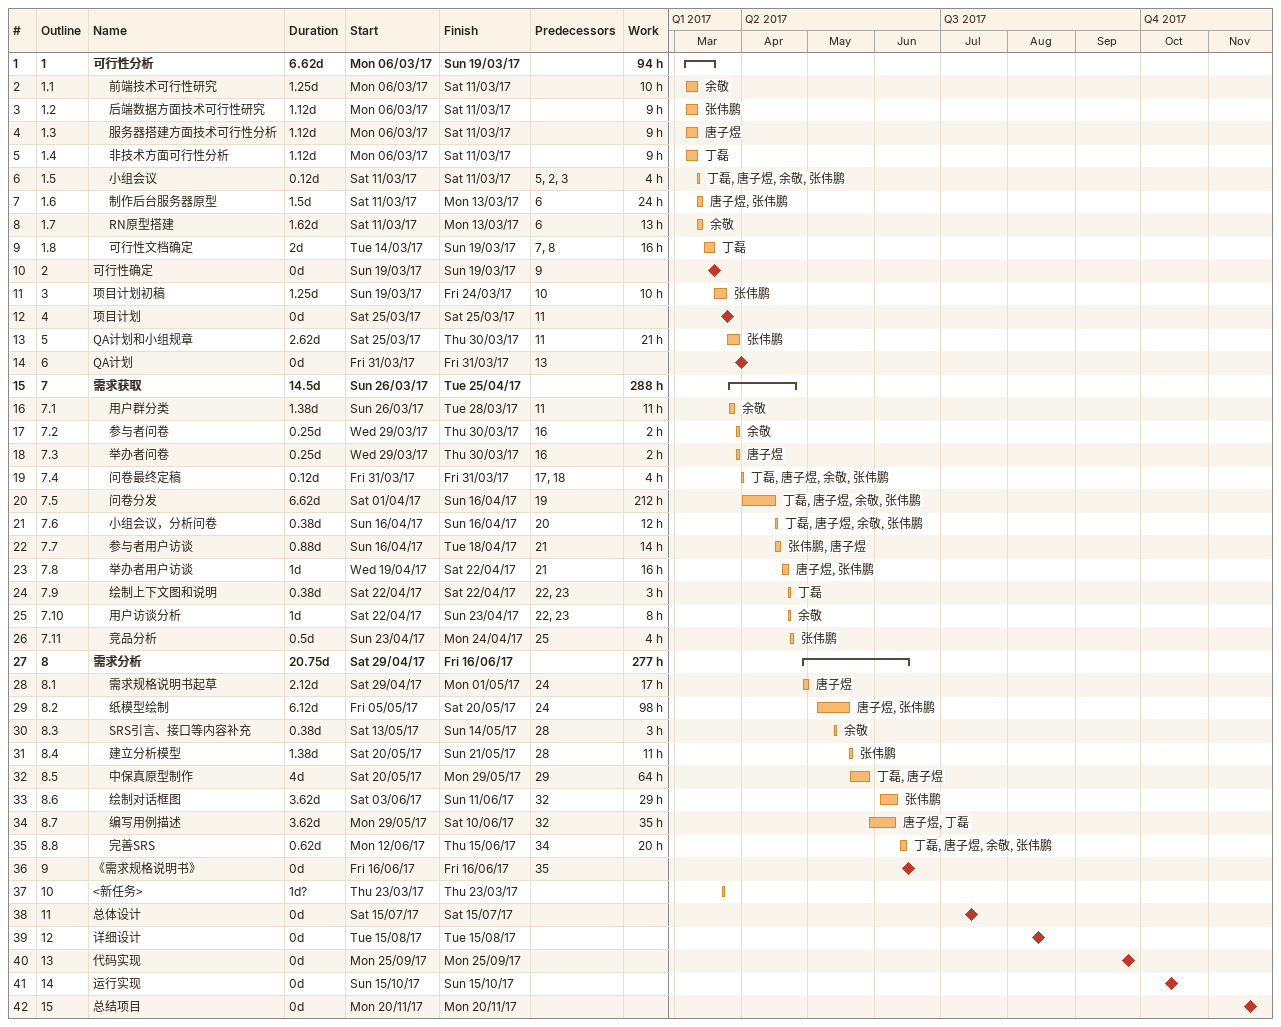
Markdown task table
| ID | WBS | Task | Duration | Start | Finish | Predecessors | Resources | Work (h) |
|---|---|---|---|---|---|---|---|---|
| 1 | 1 | **可行性分析** | 6.62d | 2017-03-06 | 2017-03-19 |  |  | 94 |
| 2 | 1.1 | 前端技术可行性研究 | 1.25d | 2017-03-06 | 2017-03-11 |  | 余敬 | 10 |
| 3 | 1.2 | 后端数据方面技术可行性研究 | 1.12d | 2017-03-06 | 2017-03-11 |  | 张伟鹏 | 9 |
| 4 | 1.3 | 服务器搭建方面技术可行性分析 | 1.12d | 2017-03-06 | 2017-03-11 |  | 唐子煜 | 9 |
| 5 | 1.4 | 非技术方面可行性分析 | 1.12d | 2017-03-06 | 2017-03-11 |  | 丁磊 | 9 |
| 6 | 1.5 | 小组会议 | 0.12d | 2017-03-11 | 2017-03-11 | 5, 2, 3 | 丁磊, 唐子煜, 余敬, 张伟鹏 | 4 |
| 7 | 1.6 | 制作后台服务器原型 | 1.5d | 2017-03-11 | 2017-03-13 | 6 | 唐子煜, 张伟鹏 | 24 |
| 8 | 1.7 | RN原型搭建 | 1.62d | 2017-03-11 | 2017-03-13 | 6 | 余敬 | 13 |
| 9 | 1.8 | 可行性文档确定 | 2d | 2017-03-14 | 2017-03-19 | 7, 8 | 丁磊 | 16 |
| 10 | 2 | 可行性确定 | 0d | 2017-03-19 | 2017-03-19 | 9 |  |  |
| 11 | 3 | 项目计划初稿 | 1.25d | 2017-03-19 | 2017-03-24 | 10 | 张伟鹏 | 10 |
| 12 | 4 | 项目计划 | 0d | 2017-03-25 | 2017-03-25 | 11 |  |  |
| 13 | 5 | QA计划和小组规章 | 2.62d | 2017-03-25 | 2017-03-30 | 11 | 张伟鹏 | 21 |
| 14 | 6 | QA计划 | 0d | 2017-03-31 | 2017-03-31 | 13 |  |  |
| 15 | 7 | **需求获取** | 14.5d | 2017-03-26 | 2017-04-25 |  |  | 288 |
| 16 | 7.1 | 用户群分类 | 1.38d | 2017-03-26 | 2017-03-28 | 11 | 余敬 | 11 |
| 17 | 7.2 | 参与者问卷 | 0.25d | 2017-03-29 | 2017-03-30 | 16 | 余敬 | 2 |
| 18 | 7.3 | 举办者问卷 | 0.25d | 2017-03-29 | 2017-03-30 | 16 | 唐子煜 | 2 |
| 19 | 7.4 | 问卷最终定稿 | 0.12d | 2017-03-31 | 2017-03-31 | 17, 18 | 丁磊, 唐子煜, 余敬, 张伟鹏 | 4 |
| 20 | 7.5 | 问卷分发 | 6.62d | 2017-04-01 | 2017-04-16 | 19 | 丁磊, 唐子煜, 余敬, 张伟鹏 | 212 |
| 21 | 7.6 | 小组会议，分析问卷 | 0.38d | 2017-04-16 | 2017-04-16 | 20 | 丁磊, 唐子煜, 余敬, 张伟鹏 | 12 |
| 22 | 7.7 | 参与者用户访谈 | 0.88d | 2017-04-16 | 2017-04-18 | 21 | 张伟鹏, 唐子煜 | 14 |
| 23 | 7.8 | 举办者用户访谈 | 1d | 2017-04-19 | 2017-04-22 | 21 | 唐子煜, 张伟鹏 | 16 |
| 24 | 7.9 | 绘制上下文图和说明 | 0.38d | 2017-04-22 | 2017-04-22 | 22, 23 | 丁磊 | 3 |
| 25 | 7.10 | 用户访谈分析 | 1d | 2017-04-22 | 2017-04-23 | 22, 23 | 余敬 | 8 |
| 26 | 7.11 | 竞品分析 | 0.5d | 2017-04-23 | 2017-04-24 | 25 | 张伟鹏 | 4 |
| 27 | 8 | **需求分析** | 20.75d | 2017-04-29 | 2017-06-16 |  |  | 277 |
| 28 | 8.1 | 需求规格说明书起草 | 2.12d | 2017-04-29 | 2017-05-01 | 24 | 唐子煜 | 17 |
| 29 | 8.2 | 纸模型绘制 | 6.12d | 2017-05-05 | 2017-05-20 | 24 | 唐子煜, 张伟鹏 | 98 |
| 30 | 8.3 | SRS引言、接口等内容补充 | 0.38d | 2017-05-13 | 2017-05-14 | 28 | 余敬 | 3 |
| 31 | 8.4 | 建立分析模型 | 1.38d | 2017-05-20 | 2017-05-21 | 28 | 张伟鹏 | 11 |
| 32 | 8.5 | 中保真原型制作 | 4d | 2017-05-20 | 2017-05-29 | 29 | 丁磊, 唐子煜 | 64 |
| 33 | 8.6 | 绘制对话框图 | 3.62d | 2017-06-03 | 2017-06-11 | 32 | 张伟鹏 | 29 |
| 34 | 8.7 | 编写用例描述 | 3.62d | 2017-05-29 | 2017-06-10 | 32 | 唐子煜, 丁磊 | 35 |
| 35 | 8.8 | 完善SRS | 0.62d | 2017-06-12 | 2017-06-15 | 34 | 丁磊, 唐子煜, 余敬, 张伟鹏 | 20 |
| 36 | 9 | 《需求规格说明书》 | 0d | 2017-06-16 | 2017-06-16 | 35 |  |  |
| 37 | 10 | <新任务> | 1d? | 2017-03-23 | 2017-03-23 |  |  |  |
| 38 | 11 | 总体设计 | 0d | 2017-07-15 | 2017-07-15 |  |  |  |
| 39 | 12 | 详细设计 | 0d | 2017-08-15 | 2017-08-15 |  |  |  |
| 40 | 13 | 代码实现 | 0d | 2017-09-25 | 2017-09-25 |  |  |  |
| 41 | 14 | 运行实现 | 0d | 2017-10-15 | 2017-10-15 |  |  |  |
| 42 | 15 | 总结项目 | 0d | 2017-11-20 | 2017-11-20 |  |  |  |
